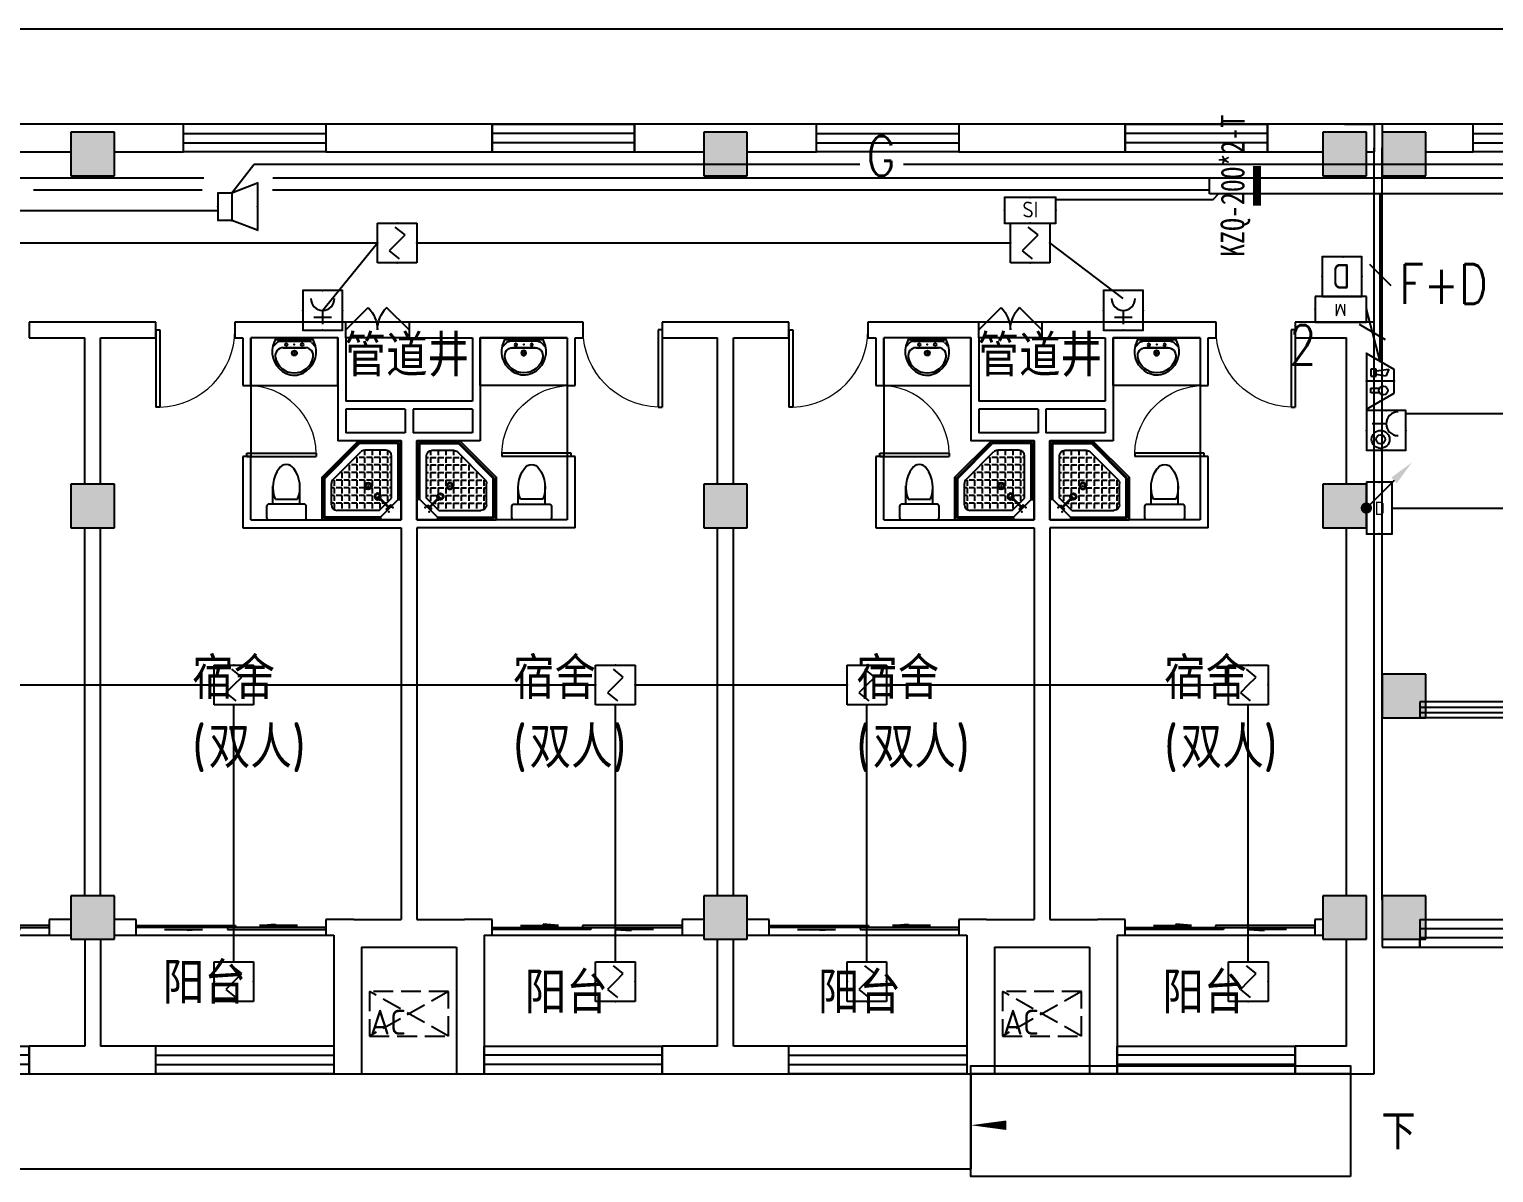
# Model space of a CAD drawing. Extents: x 1725663 to 4653551, y -550461 to 248782.
# Drawn here: x 2317643 to 2336153, y -109038 to -94588 of the extents above; entities that cross this region are included whole.
import ezdxf
from ezdxf.enums import TextEntityAlignment as Align

# ---------------------------------------------------------------- set-up
doc = ezdxf.new("R2010")
doc.units = 0
doc.header["$LTSCALE"] = 1000
doc.linetypes.add('DASH', pattern=[0.35, 0.25, -0.1])
for name, color, linetype in [('0-底图', 7, 'Continuous'), ('A-ANNO-IDEN', 3, 'Continuous'), ('A-ANNO-TXT', 7, 'Continuous'), ('CABLETRAY', 4, 'Continuous'), ('CLAYER', 7, 'Continuous'), ('COLUMN', 255, 'Continuous'), ('DIM-消防', 3, 'Continuous'), ('DOOR_FIRE', 4, 'Continuous'), ('E2-楼梯、坡道', 52, 'Continuous'), ('EQUIP-广播', 3, 'Continuous'), ('EQUIP-消防', 3, 'Continuous'), ('fur', 253, 'Continuous'), ('GROUND', 2, 'Continuous'), ('LWIRE', 4, 'Continuous'), ('PUB_HATCH', 8, 'Continuous'), ('PUB_TEXT', 7, 'Continuous'), ('WALL', 2, 'Continuous'), ('WINDOW', 4, 'Continuous'), ('WIRE-消防', 1, 'Continuous'), ('WP_F', 1, 'Continuous'), ('抗震支吊架', 2, 'Continuous'), ('洁具', 213, 'Continuous'), ('空调外机', 211, 'Continuous')]:
    doc.layers.add(name, color=color, linetype=linetype)
doc.styles.add('-黑体_T3', font='', dxfattribs={"width": 0.8})
doc.styles.add('_TEL_ATTDEF', font='gbenor', dxfattribs={"bigfont": 'gbcbig'})
doc.styles.add('_TEL_DIM', font='SIMPLEX', dxfattribs={"width": 0.8, "height": 3.5, "bigfont": 'HZTXT'})
doc.styles.add('HZ', font='rs.shx', dxfattribs={"width": 0.8, "bigfont": 'hztxt.shx'})
doc.styles.add('kzcad', font='', dxfattribs={"width": 0.8})
doc.styles.get("Standard").update_dxf_attribs({"font": 'geniso.shx', "bigfont": 'hztxt.shx'})
doc.styles.get('-黑体_T3').set_extended_font_data('SimHei')
doc.styles.get('kzcad').set_extended_font_data('SimSun')

# ---------------------------------------------------------------- blocks, each defined once
blk = doc.blocks.new('$equip$00002656')
for p, q in [((-0.5, 1), (-0.5, 0)), ((0.5, 1), (-0.5, 1)), ((0.5, 0), (0.5, 1)), ((0, 0.5), (0, 0.15)), ((-0.5, 0), (0.5, 0)), ((-0.219, 0.331), (0.222, 0.331))]:
    blk.add_line(p, q)
at = {"const_width": 0.04}
blk.add_lwpolyline([(-0.5, 1), (0.5, 1), (0.5, 0), (-0.5, 0), (-0.5, 1), (0.5, 1)], dxfattribs=at)
blk.add_arc((0, 0.8), 0.3, 180, 0)
for p in [(0, 1), (-0.5, 0.5), (0.5, 0.5), (0, 0)]:
    blk.add_point(p)
at = {"color": 7, "flags": 1}
for tag, height, p in [('B', 0.4, (0.762, 0.292)), ('A', 0.00002, (0, 0))]:
    blk.add_attdef(tag, text='', height=height, dxfattribs=at).set_placement(p, align=Align.MIDDLE_CENTER)
blk = doc.blocks.new('A$C29581A72')
at = {"layer": 'EQUIP-消防', "xscale": 500, "yscale": 500, "zscale": 500}
blk.add_blockref('$equip$00002656', (358, 98), dxfattribs=at)
at = {"style": 'HZ', "flags": 1}
for tag in ['WHAT', 'SPEC', 'UNIT']:
    blk.add_attdef(tag, (375, 0), '', height=0.001, dxfattribs=at)
blk = doc.blocks.new('$Equip$00002649')
for p, q in [((-0.5, 0.5), (-0.5, -0.5)), ((0.5, 0.5), (-0.5, 0.5)), ((-0.2, 0.2), (0.05, 0.4)), ((0.5, -0.5), (0.5, 0.5)), ((0, 0), (-0.2, 0.2)), ((0, 0), (0.2, -0.2)), ((0.2, -0.2), (-0.05, -0.4)), ((-0.5, -0.5), (0.5, -0.5))]:
    blk.add_line(p, q)
at = {"const_width": 0.02}
blk.add_lwpolyline([(-0.5, 0.5), (0.5, 0.5), (0.5, -0.5), (-0.5, -0.5), (-0.5, 0.5), (0.5, 0.5)], dxfattribs=at)
for p in [(0, 0.5), (-0.5, 0), (0.5, 0), (0, -0.5)]:
    blk.add_point(p)
at = {"color": 7, "flags": 1}
for tag, height, p in [('A', 0.00002, (0, 0)), ('B', 0.4, (0.762, -0.208))]:
    blk.add_attdef(tag, text='', height=height, dxfattribs=at).set_placement(p, align=Align.MIDDLE_CENTER)
blk = doc.blocks.new('$equip_U$00000157(WIN7-PC-dian)')
for p, q in [((-0.65, 0.65), (-0.65, 0)), ((0.65, 0.65), (-0.65, 0.65)), ((0.65, 0), (0.65, 0.65)), ((-0.65, 0), (0.65, 0))]:
    blk.add_line(p, q)
for p in [(0.041, 0.65), (-0.65, 0.325), (0.041, 0), (0.65, 0.325)]:
    blk.add_point(p)
at = {"color": 7, "style": '_TEL_DIM'}
blk.add_attdef('$TEXT$', text='', height=0.3, dxfattribs=at).set_placement((0.006, 0.343), align=Align.MIDDLE_CENTER)
at = {"color": 7, "style": '_TEL_DIM', "flags": 1}
for tag in ['A', 'REMARK']:
    blk.add_attdef(tag, text='', height=0.00002, dxfattribs=at).set_placement((0, 0), align=Align.MIDDLE_CENTER)
at = {"layer": 'EQUIP-消防', "color": 7, "style": '_TEL_DIM', "flags": 1}
blk.add_attdef('REMARK', text='', height=0.00002, dxfattribs=at).set_placement((0, 0), align=Align.MIDDLE_CENTER)
blk.add_attdef('REMARK', text='', height=0.00002, dxfattribs=at).set_placement((0, 0), align=Align.MIDDLE_CENTER)
blk = doc.blocks.new('$equip$00002755')
for p, q in [((0.5, 0.5), (-0.5, 0.5)), ((-0.5, 0.5), (-0.5, -0.5)), ((0.5, -0.5), (0.5, 0.5)), ((-0.5, -0.5), (0.5, -0.5))]:
    blk.add_line(p, q)
at = {"const_width": 0.04}
blk.add_lwpolyline([(-0.5, 0.5), (0.5, 0.5), (0.5, -0.5), (-0.5, -0.5), (-0.5, 0.5), (0.5, 0.5)], dxfattribs=at)
for p in [(0, 0.5), (-0.5, 0), (0.5, 0), (-0.027, -0.5)]:
    blk.add_point(p)
at = {"color": 7}
blk.add_attdef('$TEXT$', text='', height=0.4, dxfattribs=at).set_placement((0.026, -0.008), align=Align.MIDDLE_CENTER)
at = {"color": 7, "flags": 1}
for tag, height, p in [('A', 0.00002, (0, 0)), ('B', 0.4, (0.755, -0.254))]:
    blk.add_attdef(tag, text='', height=height, dxfattribs=at).set_placement(p, align=Align.MIDDLE_CENTER)
blk = doc.blocks.new('$equip$00002655')
for p, q in [((-0.5, 1), (-0.5, 0)), ((0.5, 1), (-0.5, 1)), ((0.5, 0), (0.5, 1)), ((-0.169, 0.5), (-0.169, 0.15)), ((-0.5, 0), (0.5, 0))]:
    blk.add_line(p, q)
at = {"const_width": 0.04}
blk.add_lwpolyline([(-0.5, 1), (0.5, 1), (0.5, 0), (-0.5, 0), (-0.5, 1), (0.5, 1)], dxfattribs=at)
for radius in [0.226, 0.113]:
    blk.add_circle((0.227, 0.36), radius)
blk.add_arc((-0.169, 0.8), 0.3, 180, 0)
for p in [(0, 1), (-0.5, 0.5), (0.5, 0.5), (0, 0)]:
    blk.add_point(p)
at = {"color": 7, "flags": 1}
for tag, height, p in [('B', 0.4, (0.762, 0.292)), ('A', 0.00002, (0, 0))]:
    blk.add_attdef(tag, text='', height=height, dxfattribs=at).set_placement(p, align=Align.MIDDLE_CENTER)
blk = doc.blocks.new('$equip$00002679')
for p, q in [((-0.3, 0.699), (-0.703, 0)), ((-0.264, 0.249), (-0.304, 0.569)), ((-0.304, 0.569), (-0.128, 0.489)), ((0.3, 0.699), (-0.3, 0.699)), ((0.3, 0.699), (-0.3, 0.699)), ((-0.128, 0.489), (-0.168, 0.249)), ((0, 0.699), (0, 0)), ((0.703, 0), (0.3, 0.699)), ((-0.703, 0), (0.703, 0)), ((-0.304, 0.249), (-0.304, 0.113)), ((-0.128, 0.249), (-0.304, 0.249)), ((-0.304, 0.113), (-0.128, 0.113)), ((-0.128, 0.113), (-0.128, 0.249)), ((0.174, 0.11), (0.174, 0.338)), ((0.294, 0.11), (0.174, 0.11)), ((0.294, 0.338), (0.294, 0.11))]:
    blk.add_line(p, q)
at = {"const_width": 0.04}
for points in [[(-0.299, 0.699), (0.301, 0.699), (0.703, 0), (-0.702, 0), (-0.299, 0.699), (0.301, 0.699)], [(-0.3, 0.699), (0.3, 0.699), (0.703, 0), (-0.703, 0), (-0.3, 0.699), (0.3, 0.699)]]:
    blk.add_lwpolyline(points, dxfattribs=at)
blk.add_circle((0.234, 0.43), 0.111)
for p in [(0, 0.699), (-0.501, 0.349), (0, 0), (0.502, 0.349)]:
    blk.add_point(p)
at = {"color": 7, "flags": 1}
for tag, height, p in [('B', 0.4, (0.961, 0.299)), ('A', 0.00002, (0, 0))]:
    blk.add_attdef(tag, text='', height=height, dxfattribs=at).set_placement(p, align=Align.MIDDLE_CENTER)
blk = doc.blocks.new('$equip$00002776')
for p, q in [((0.65, 0.65), (-0.65, 0.65)), ((-0.65, 0.65), (-0.65, 0)), ((0.65, 0), (0.65, 0.65)), ((-0.65, 0), (0.65, 0))]:
    blk.add_line(p, q)
at = {"const_width": 0.04}
blk.add_lwpolyline([(-0.65, 0.65), (-0.65, 0), (0.65, 0), (0.65, 0.65), (-0.65, 0.65), (-0.65, 0)], dxfattribs=at)
for p in [(0, 0.65), (-0.65, 0.325), (0, 0), (0.65, 0.325)]:
    blk.add_point(p)
at = {"color": 7}
blk.add_attdef('$TEXT$', text='', height=0.4, dxfattribs=at).set_placement((0.006, 0.343), align=Align.MIDDLE_CENTER)
at = {"color": 7, "flags": 1}
for tag, p in [('B', (0.905, 0.246)), ('A', (0, 0))]:
    blk.add_attdef(tag, text='', height=0.4, dxfattribs=at).set_placement(p, align=Align.MIDDLE_CENTER)
blk = doc.blocks.new('$equip$00002778')
for p, q in [((0.65, 0.65), (-0.65, 0.65)), ((-0.65, 0.65), (-0.65, 0)), ((0.65, 0), (0.65, 0.65)), ((-0.65, 0), (0.65, 0))]:
    blk.add_line(p, q)
at = {"const_width": 0.04}
blk.add_lwpolyline([(-0.65, 0.65), (-0.65, 0), (0.65, 0), (0.65, 0.65), (-0.65, 0.65), (-0.65, 0)], dxfattribs=at)
for p in [(0, 0.65), (-0.65, 0.325), (0, 0), (0.65, 0.325)]:
    blk.add_point(p)
at = {"color": 7}
blk.add_attdef('$TEXT$', text='', height=0.34, dxfattribs=at).set_placement((0.006, 0.343), align=Align.MIDDLE_CENTER)
at = {"color": 7, "flags": 1}
for tag, height, p in [('B', 0.4, (0.905, 0.246)), ('A', 0.00002, (0, 0))]:
    blk.add_attdef(tag, text='', height=height, dxfattribs=at).set_placement(p, align=Align.MIDDLE_CENTER)
blk = doc.blocks.new('$TelecSys$00000111')
blk.add_line((0.268, 0.268), (-0.268, -0.268))
at = {"color": 7, "style": '_TEL_DIM', "width": 0.8}
blk.add_attdef('N', text='', height=1, dxfattribs=at).set_placement((-0.212, 0.579), align=Align.MIDDLE)
blk = doc.blocks.new('$equip$00002982')
for p, q in [((0.35, 0.35), (1, 0.6)), ((1, 0.6), (1, -0.6)), ((0, 0.35), (0.35, 0.35)), ((0, 0.35), (0, -0.35)), ((0.35, 0.35), (0.35, -0.35)), ((0.35, -0.35), (0, -0.35)), ((1, -0.6), (0.35, -0.35))]:
    blk.add_line(p, q)
at = {"const_width": 0.04}
blk.add_lwpolyline([(0.35, 0.35), (0, 0.35), (0, -0.35), (0.35, -0.35), (1, -0.6), (1, 0.6), (0.35, 0.35), (0, 0.35)], dxfattribs=at)
for p in [(0, 0), (0.35, 0.35), (1, 0), (0.35, -0.35)]:
    blk.add_point(p)
at = {"color": 7, "style": '_TEL_DIM', "flags": 1}
for tag in ['A', 'REMARK']:
    blk.add_attdef(tag, text='', height=0.00002, dxfattribs=at).set_placement((0, 0), align=Align.MIDDLE_CENTER)
blk = doc.blocks.new('$TelecSys$00000079')
for p, q in [((0.7, 0.7), (0, 0)), ((0.104, 0.104), (0.104, 0.104)), ((-0.104, -0.104), (-0.104, -0.104))]:
    blk.add_line(p, q)
at = {"const_width": 0.142}
blk.add_lwpolyline([(-0.071, 0, 1), (0.071, 0, 1)], format="xyb", close=True, dxfattribs=at)
blk.add_solid([(0.63, 0.77), (0.77, 0.63), (1.15, 1.15)])
at = {"width": 0.8, "flags": 9}
blk.add_attdef('A', (0, 0), '', height=0.00002, dxfattribs=at)
blk = doc.blocks.new('1F平面-CAD导入_dwg_Drawing4_t3_dwg_$plan$00001613-474159-1F-927810-1F')
at = {"layer": '洁具'}
for p, q in [((-30, 250), (-170, 250)), ((-200, 170), (-430, 170)), ((-260, -140), (-260, 140)), ((-200, -170), (-200, -220)), ((-170, -250), (-30, -250))]:
    blk.add_line(p, q, dxfattribs=at)
for points in [[(-200, 220), (-200, 170), (-200, -170), (-430, -170)], [(0, -220), (0, 220)]]:
    blk.add_lwpolyline(points, dxfattribs=at)
for centre, radius, start, end in [((-170, 220), 30, 90, 180), ((-30, 220), 30, 0, 90), ((-590, 0), 110, 123.4509, 236.5491), ((-413, -227), 398, 67.4505, 126.6381), ((-413, 227), 398, 233.3619, 292.5495), ((-170, -220), 30, 180, 270), ((-30, -220), 30, 270, 0)]:
    blk.add_arc(centre, radius, start, end, dxfattribs=at)
blk = doc.blocks.new('$lvtry$00000169')
at = {"color": 0}
for p, q in [((259, -36), (259, 0)), ((259, -36), (36, -259)), ((276, -120), (120, -276)), ((144, -151), (291, -298)), ((151, -144), (298, -291)), ((259, -24), (976, -24)), ((259, -36), (964, -36)), ((270, -213), (270, -143)), ((276, -120), (808, -120)), ((366, -213), (366, -143)), ((462, -213), (462, -143)), ((558, -213), (558, -143)), ((655, -213), (655, -143)), ((751, -213), (751, -143)), ((847, -213), (847, -143)), ((964, -36), (976, -24)), ((964, -36), (964, -525)), ((976, -24), (976, -530)), ((36, -259), (0, -259)), ((24, -259), (24, -976)), ((36, -259), (36, -964)), ((120, -276), (120, -808)), ((120, -309), (147, -309)), ((173, -309), (173, -239)), ((173, -309), (243, -309)), ((173, -405), (173, -335)), ((183, -213), (205, -213)), ((220, -213), (243, -213)), ((270, -213), (340, -213)), ((270, -263), (270, -239)), ((270, -405), (270, -335)), ((334, -309), (340, -309)), ((366, -213), (436, -213)), ((366, -309), (366, -239)), ((366, -309), (436, -309)), ((366, -405), (366, -335)), ((462, -213), (532, -213)), ((462, -309), (462, -239)), ((462, -309), (532, -309)), ((462, -405), (462, -335)), ((558, -213), (628, -213)), ((558, -309), (558, -239)), ((558, -309), (628, -309)), ((558, -405), (558, -335)), ((655, -213), (725, -213)), ((655, -309), (655, -239)), ((655, -309), (725, -309)), ((655, -405), (655, -335)), ((751, -213), (821, -213)), ((751, -309), (751, -239)), ((751, -309), (821, -309)), ((751, -405), (751, -335)), ((847, -213), (880, -213)), ((847, -309), (847, -239)), ((847, -309), (880, -309)), ((847, -405), (847, -335)), ((880, -192), (880, -460)), ((120, -405), (147, -405)), ((120, -501), (147, -501)), ((173, -405), (243, -405)), ((173, -501), (173, -431)), ((173, -501), (243, -501)), ((173, -598), (173, -528)), ((270, -405), (340, -405)), ((270, -501), (270, -431)), ((270, -501), (340, -501)), ((270, -598), (270, -528)), ((366, -405), (379, -405)), ((366, -501), (366, -431)), ((366, -501), (436, -501)), ((366, -598), (366, -528)), ((462, -405), (532, -405)), ((462, -501), (462, -431)), ((462, -501), (532, -501)), ((462, -598), (462, -528)), ((859, -511), (511, -859)), ((964, -525), (525, -964)), ((976, -530), (530, -976)), ((558, -405), (628, -405)), ((558, -501), (558, -431)), ((558, -501), (628, -501)), ((558, -598), (558, -528)), ((655, -405), (725, -405)), ((655, -501), (655, -431)), ((655, -501), (725, -501)), ((655, -598), (655, -528)), ((751, -405), (821, -405)), ((751, -501), (751, -431)), ((751, -501), (821, -501)), ((751, -598), (751, -528)), ((847, -405), (880, -405)), ((847, -501), (847, -431)), ((847, -501), (867, -501)), ((964, -525), (976, -530)), ((120, -598), (147, -598)), ((120, -694), (147, -694)), ((173, -598), (243, -598)), ((173, -694), (173, -624)), ((173, -694), (243, -694)), ((173, -790), (173, -720)), ((270, -598), (340, -598)), ((270, -694), (270, -624)), ((270, -694), (340, -694)), ((270, -790), (270, -720)), ((366, -598), (436, -598)), ((366, -694), (366, -624)), ((366, -694), (436, -694)), ((366, -790), (366, -720)), ((462, -598), (532, -598)), ((462, -694), (462, -624)), ((462, -694), (532, -694)), ((462, -790), (462, -720)), ((558, -598), (628, -598)), ((558, -694), (558, -624)), ((558, -694), (628, -694)), ((558, -790), (558, -720)), ((655, -598), (725, -598)), ((655, -694), (655, -624)), ((655, -694), (676, -694)), ((751, -598), (773, -598)), ((120, -790), (147, -790)), ((173, -790), (243, -790)), ((173, -878), (173, -816)), ((192, -880), (460, -880)), ((270, -790), (340, -790)), ((270, -880), (270, -816)), ((366, -790), (436, -790)), ((366, -880), (366, -816)), ((462, -790), (532, -790)), ((462, -880), (462, -816)), ((558, -790), (580, -790)), ((36, -964), (24, -976)), ((24, -976), (530, -976)), ((36, -964), (525, -964)), ((525, -964), (530, -976))]:
    blk.add_line(p, q, dxfattribs=at)
blk.add_lwpolyline([(0, 0), (0, -1000), (540, -1000), (1000, -540), (1000, 0)], close=True)
for points in [[(0, 0), (0, -1000)], [(0, 0), (1000, 0)], [(1000, 0), (1000, -540)], [(136, -190), (148, -178), (132, -162), (121, -174)], [(190, -136), (178, -148), (162, -132), (174, -121)], [(1000, -540), (540, -1000)], [(0, -1000), (540, -1000)]]:
    blk.add_lwpolyline(points, close=True, dxfattribs=at)
for radius in [43.8, 31.1]:
    blk.add_circle((416, -428), radius, dxfattribs=at)
for centre, radius, start, end in [((808, -192), 72, 0, 90), ((296, -296), 40.6, 142.583, 128.4197), ((296, -296), 28.6, 145.828, 125.6599), ((808, -460), 72, 315, 0), ((192, -808), 72, 180, 270), ((460, -808), 72, 270, 315)]:
    blk.add_arc(centre, radius, start, end, dxfattribs=at)
for p in [(103, -156, 0), (156, -102, 0), (416, -428, 0)]:
    blk.add_point(p, dxfattribs=at)
blk = doc.blocks.new('$lvtry$00000178')
at = {"color": 0}
for p, q in [((-238, 0), (238, 0)), ((-214, -36), (-272, -91)), ((-180, -23), (180, -23)), ((-142, -105), (140, -105)), ((140, -105), (-142, -105)), ((216, -37), (268, -91))]:
    blk.add_line(p, q, dxfattribs=at)
blk.add_lwpolyline([(-104, -430, 0.224698), (110, -425, 0.348046), (269, -79), (239, 0), (-241, 0), (-271, -79, 0.356844)], format="xyb", close=True, dxfattribs=at)
for centre, radius in [((-100, -65), 16.3), ((1, -172), 31.6), ((100, -65), 16.3)]:
    blk.add_circle(centre, radius, dxfattribs=at)
at = {"color": 0, "lineweight": 13}
blk.add_circle((1, -172), 23, dxfattribs=at)
at = {"color": 0}
for centre, radius, start, end in [((-142, -205), 100, 90, 190.5602), ((-180, -73), 50, 90, 133.181), ((140, -205), 100, 349.4398, 90), ((180, -73), 50, 44.5607, 90), ((-1, -179), 243, 190.5602, 349.4398)]:
    blk.add_arc(centre, radius, start, end, dxfattribs=at)
for p in [(0, -65), (1, -172)]:
    blk.add_point(p, dxfattribs=at)
blk = doc.blocks.new('A$C70365C93')
at = {"layer": '洁具'}
blk.add_lwpolyline([(-1900, 2300), (-1900, 1700), (-800, 1700), (-800, 2300)], close=True, dxfattribs=at)
blk.add_blockref('$lvtry$00000178', (-1350, 2280), dxfattribs=at)
at = {"layer": '洁具', "rotation": 180}
blk.add_blockref('$lvtry$00000169', (0, 0), dxfattribs=at)
at = {"layer": '洁具', "extrusion": (0, 0, -1), "xscale": -1, "zscale": -1, "rotation": 90}
blk.add_blockref('1F平面-CAD导入_dwg_Drawing4_t3_dwg_$plan$00001613-474159-1F-927810-1F', (1450, 0), dxfattribs=at)
blk = doc.blocks.new('A$Cf5a72a1b')
at = {"layer": '空调外机', "linetype": 'DASH'}
for p, q in [((1000, 563), (0, 0)), ((1000, 0), (0, 563))]:
    blk.add_line(p, q, dxfattribs=at)
blk.add_lwpolyline([(1000, 563), (0, 563), (0, 0), (1000, 0)], close=True, dxfattribs=at)
at = {"layer": 'PUB_TEXT'}
blk.add_text('AC', height=315, dxfattribs=at).set_placement((5, 18))
blk = doc.blocks.new('$WINLIB2D$00000001')
at = {"color": 0}
for points in [[(-0.5, 0.5), (-0.5, -0.5)], [(-0.5, 0.5), (0.5, 0.5)], [(0.5, -0.5), (0.5, 0.5)], [(0.5, 0.1667), (-0.5, 0.1667)], [(0.5, -0.1667), (-0.5, -0.1667)], [(-0.5, -0.5), (0.5, -0.5)]]:
    blk.add_lwpolyline(points, dxfattribs=at)
blk = doc.blocks.new('$DorLib2D$00000116')
at = {"color": 0}
for p, q in [((-0.5, 0), (-0.146, 0.354)), ((0.5, 0), (0.146, 0.354))]:
    blk.add_line(p, q, dxfattribs=at)
for centre, start, end in [((-0.5, 0), 0, 45), ((0.5, 0), 135, 180)]:
    blk.add_arc(centre, 0.5, start, end, dxfattribs=at)
blk = doc.blocks.new('$DorLib2D$00000001')
for p, q in [((0.45, 0.975), (0.5, 0.975)), ((0.45, 0), (0.45, 0.975)), ((0.5, 0), (0.5, 0.975)), ((0.5, 0), (0.45, 0))]:
    blk.add_line(p, q)
at = {"lineweight": 13}
blk.add_arc((0.475, 0), 0.975, 91.4693, 180, dxfattribs=at)
blk = doc.blocks.new('$DorLib2D$00000131')
at = {"color": 0, "linetype": 'Continuous'}
for p, q in [((0.15, 0.125), (0.2319, 0.1973)), ((0.2319, 0.1973), (0.2319, 0.125)), ((-0.5, 0.125), (-0.5, 0)), ((0.0192, 0.125), (-0.5, 0.125)), ((0.0192, 0), (0.0192, 0.125)), ((0.35, 0.125), (0.15, 0.125)), ((-0.5, 0), (0.0192, 0)), ((-0.024, 0), (0.5, 0)), ((-0.024, -0.125), (-0.024, 0)), ((0.5, 0), (0.5, -0.125)), ((-0.35, -0.125), (-0.15, -0.125)), ((-0.2319, -0.1973), (-0.2319, -0.125)), ((-0.15, -0.125), (-0.2319, -0.1973)), ((0.5, -0.125), (-0.024, -0.125))]:
    blk.add_line(p, q, dxfattribs=at)
blk = doc.blocks.new('ghj')
at = {"layer": 'PUB_HATCH'}
for points in [[(1529582, -14754.7), (1529032, -14754.7), (1529032, -15304.7), (1529582, -15304.7)], [(1537582, -14754.7), (1537032, -14754.7), (1537032, -15304.7), (1537582, -15304.7)], [(1545407, -14754.7), (1544857, -14754.7), (1544857, -15304.7), (1545407, -15304.7)], [(1546157, -14754.7), (1545607, -14754.7), (1545607, -15304.7), (1546157, -15304.7)], [(1529582, -19204.7), (1529032, -19204.7), (1529032, -19754.7), (1529582, -19754.7)], [(1537582, -19204.7), (1537032, -19204.7), (1537032, -19754.7), (1537582, -19754.7)], [(1545407, -19204.7), (1544857, -19204.7), (1544857, -19754.7), (1545407, -19754.7)], [(1546157, -21604.7), (1545607, -21604.7), (1545607, -22154.7), (1546157, -22154.7)], [(1529582, -24404.7), (1529032, -24404.7), (1529032, -24954.7), (1529582, -24954.7)], [(1537582, -24404.7), (1537032, -24404.7), (1537032, -24954.7), (1537582, -24954.7)], [(1545407, -24404.7), (1544857, -24404.7), (1544857, -24954.7), (1545407, -24954.7)], [(1546157, -24404.7), (1545607, -24404.7), (1545607, -24954.7), (1546157, -24954.7)]]:
    blk.add_hatch(color=256, dxfattribs=at).paths.add_polyline_path(points)
at = {"layer": 'A-ANNO-IDEN'}
blk.add_lwpolyline([(1545440.5, -27304.7, 0, 0, 0), (1540407, -27304.7, 0, 120, 0), (1540857, -27304.7, 0, 0, 0)], format="xyseb", dxfattribs=at)
at = {"layer": 'COLUMN'}
for p, q in [((1529582, -14754.7), (1529032, -14754.7)), ((1529032, -14754.7), (1529032, -15304.7)), ((1529582, -15304.7), (1529582, -14754.7)), ((1537582, -14754.7), (1537032, -14754.7)), ((1537032, -14754.7), (1537032, -15304.7)), ((1537582, -15304.7), (1537582, -14754.7)), ((1545407, -14754.7), (1544857, -14754.7)), ((1544857, -14754.7), (1544857, -15304.7)), ((1545407, -15304.7), (1545407, -14754.7)), ((1546157, -14754.7), (1545607, -14754.7)), ((1545607, -14754.7), (1545607, -15304.7)), ((1546157, -15304.7), (1546157, -14754.7)), ((1529032, -15304.7), (1529582, -15304.7)), ((1537032, -15304.7), (1537582, -15304.7)), ((1544857, -15304.7), (1545407, -15304.7)), ((1545607, -15304.7), (1546157, -15304.7)), ((1529582, -19204.7), (1529032, -19204.7)), ((1529032, -19204.7), (1529032, -19754.7)), ((1529582, -19754.7), (1529582, -19204.7)), ((1537582, -19204.7), (1537032, -19204.7)), ((1537032, -19204.7), (1537032, -19754.7)), ((1537582, -19754.7), (1537582, -19204.7)), ((1545407, -19204.7), (1544857, -19204.7)), ((1544857, -19204.7), (1544857, -19754.7)), ((1545407, -19754.7), (1545407, -19204.7)), ((1529032, -19754.7), (1529582, -19754.7)), ((1537032, -19754.7), (1537582, -19754.7)), ((1544857, -19754.7), (1545407, -19754.7)), ((1546157, -21604.7), (1545607, -21604.7)), ((1545607, -21604.7), (1545607, -22154.7)), ((1546157, -22154.7), (1546157, -21604.7)), ((1545607, -22154.7), (1546157, -22154.7)), ((1529582, -24404.7), (1529032, -24404.7)), ((1529032, -24404.7), (1529032, -24954.7)), ((1529582, -24954.7), (1529582, -24404.7)), ((1537582, -24404.7), (1537032, -24404.7)), ((1537032, -24404.7), (1537032, -24954.7)), ((1537582, -24954.7), (1537582, -24404.7)), ((1545407, -24404.7), (1544857, -24404.7)), ((1544857, -24404.7), (1544857, -24954.7)), ((1545407, -24954.7), (1545407, -24404.7)), ((1546157, -24404.7), (1545607, -24404.7)), ((1545607, -24404.7), (1545607, -24954.7)), ((1546157, -24954.7), (1546157, -24404.7)), ((1529032, -24954.7), (1529582, -24954.7)), ((1537032, -24954.7), (1537582, -24954.7)), ((1544857, -24954.7), (1545407, -24954.7)), ((1545607, -24954.7), (1546157, -24954.7))]:
    blk.add_line(p, q, dxfattribs=at)
at = {"layer": 'DOOR_FIRE'}
for p, q in [((1533307, -17154.7), (1532507, -17154.7)), ((1541307, -17154.7), (1540507, -17154.7)), ((1533307, -17354.7), (1532507, -17354.7)), ((1541307, -17354.7), (1540507, -17354.7))]:
    blk.add_line(p, q, dxfattribs=at)
at = {"layer": 'E2-楼梯、坡道'}
for points in [[(1540407, -26654.7), (1540407, -26554.7), (1545207, -26554.7), (1545207, -26654.7)], [(1545207, -27954.7), (1540407, -27954.7), (1540407, -26654.7), (1545207, -26654.7)]]:
    blk.add_lwpolyline(points, close=True, dxfattribs=at)
at = {"layer": 'fur'}
for p, q in [((1545507, -17154.7), (1545507, -14954.7)), ((1545607, -24454.7), (1545607, -14954.7))]:
    blk.add_line(p, q, dxfattribs=at)
at = {"layer": 'GROUND'}
for p, q in [((1589057, -13454.7), (1515507, -13454.7)), ((1497007, -26654.7), (1540407, -26654.7)), ((1540407, -26654.7), (1540407, -27854.7)), ((1495807, -27854.7), (1540407, -27854.7))]:
    blk.add_line(p, q, dxfattribs=at)
blk.add_lwpolyline([(1589057, -14654.7), (1515507, -14654.7)], dxfattribs=at)
at = {"layer": 'WALL'}
for p, q in [((1529307, -14654.7), (1528157, -14654.7)), ((1530457, -14654.7), (1529307, -14654.7)), ((1530457, -15004.7), (1530457, -14654.7)), ((1534357, -14654.7), (1532257, -14654.7)), ((1532257, -14654.7), (1532257, -15004.7)), ((1534357, -15004.7), (1534357, -14654.7)), ((1537307, -14654.7), (1536157, -14654.7)), ((1536157, -14654.7), (1536157, -15004.7)), ((1538457, -14654.7), (1537307, -14654.7)), ((1538457, -15004.7), (1538457, -14654.7)), ((1542357, -14654.7), (1540257, -14654.7)), ((1540257, -14654.7), (1540257, -15004.7)), ((1542357, -15004.7), (1542357, -14654.7)), ((1545132, -14654.7), (1544157, -14654.7)), ((1544157, -14654.7), (1544157, -15004.7)), ((1545132, -14654.7), (1545507, -14654.7)), ((1545507, -14654.7), (1545507, -15004.7)), ((1546757, -14654.7), (1545607, -14654.7)), ((1545607, -14654.7), (1545607, -14754.7)), ((1546757, -15004.7), (1546757, -14654.7)), ((1528157, -15004.7), (1529032, -15004.7)), ((1529582, -15004.7), (1530457, -15004.7)), ((1532257, -15004.7), (1534357, -15004.7)), ((1536157, -15004.7), (1537032, -15004.7)), ((1537582, -15004.7), (1538457, -15004.7)), ((1540257, -15004.7), (1542357, -15004.7)), ((1544157, -15004.7), (1544857, -15004.7)), ((1545407, -15004.7), (1545507, -15004.7)), ((1546157, -15004.7), (1546757, -15004.7)), ((1529307, -17154.7), (1528507, -17154.7)), ((1528507, -17154.7), (1528507, -17354.7)), ((1530107, -17154.7), (1529307, -17154.7)), ((1530107, -17354.7), (1530107, -17154.7)), ((1531207, -17154.7), (1531107, -17154.7)), ((1531107, -17154.7), (1531107, -17354.7)), ((1532407, -17154.7), (1531207, -17154.7)), ((1532507, -17154.7), (1532407, -17154.7)), ((1532507, -17354.7), (1532507, -17154.7)), ((1534207, -17154.7), (1533307, -17154.7)), ((1533307, -17154.7), (1533307, -17354.7)), ((1535407, -17154.7), (1534207, -17154.7)), ((1535507, -17154.7), (1535407, -17154.7)), ((1535507, -17354.7), (1535507, -17154.7)), ((1537307, -17154.7), (1536507, -17154.7)), ((1536507, -17154.7), (1536507, -17354.7)), ((1538107, -17154.7), (1537307, -17154.7)), ((1538107, -17354.7), (1538107, -17154.7)), ((1539207, -17154.7), (1539107, -17154.7)), ((1539107, -17154.7), (1539107, -17354.7)), ((1540407, -17154.7), (1539207, -17154.7)), ((1540507, -17154.7), (1540407, -17154.7)), ((1540507, -17354.7), (1540507, -17154.7)), ((1542207, -17154.7), (1541307, -17154.7)), ((1541307, -17154.7), (1541307, -17354.7)), ((1543407, -17154.7), (1542207, -17154.7)), ((1543507, -17154.7), (1543407, -17154.7)), ((1543507, -17354.7), (1543507, -17154.7)), ((1545507, -17154.7), (1544507, -17154.7)), ((1544507, -17154.7), (1544507, -17354.7)), ((1545507, -19479.7), (1545507, -17154.7)), ((1528507, -17354.7), (1529207, -17354.7)), ((1529207, -19204.7), (1529207, -17354.7)), ((1529407, -19204.7), (1529407, -17354.7)), ((1529407, -17354.7), (1530107, -17354.7)), ((1531107, -17354.7), (1531207, -17354.7)), ((1531207, -17354.7), (1531207, -17954.7)), ((1532407, -17354.7), (1531307, -17354.7)), ((1531307, -17954.7), (1531307, -17354.7)), ((1532407, -17354.7), (1532407, -18154.7)), ((1532507, -17354.7), (1532507, -18154.7)), ((1533307, -17354.7), (1534107, -17354.7)), ((1534107, -17354.7), (1534107, -18154.7)), ((1535307, -17354.7), (1534207, -17354.7)), ((1534207, -17354.7), (1534207, -18154.7)), ((1535307, -17354.7), (1535307, -17954.7)), ((1535407, -17954.7), (1535407, -17354.7)), ((1535407, -17354.7), (1535507, -17354.7)), ((1536507, -17354.7), (1537207, -17354.7)), ((1537207, -19204.7), (1537207, -17354.7)), ((1537407, -19204.7), (1537407, -17354.7)), ((1537407, -17354.7), (1538107, -17354.7)), ((1539107, -17354.7), (1539207, -17354.7)), ((1539207, -17354.7), (1539207, -17954.7)), ((1540407, -17354.7), (1539307, -17354.7)), ((1539307, -17954.7), (1539307, -17354.7)), ((1540407, -17354.7), (1540407, -18154.7)), ((1540507, -17354.7), (1540507, -18154.7)), ((1541307, -17354.7), (1542107, -17354.7)), ((1542107, -17354.7), (1542107, -18154.7)), ((1543307, -17354.7), (1542207, -17354.7)), ((1542207, -17354.7), (1542207, -18154.7)), ((1543307, -17354.7), (1543307, -17954.7)), ((1543407, -17954.7), (1543407, -17354.7)), ((1543407, -17354.7), (1543507, -17354.7)), ((1544507, -17354.7), (1545157, -17354.7)), ((1545157, -19204.7), (1545157, -17354.7)), ((1531207, -17954.7), (1531307, -17954.7)), ((1535307, -17954.7), (1535407, -17954.7)), ((1539207, -17954.7), (1539307, -17954.7)), ((1543307, -17954.7), (1543407, -17954.7)), ((1532407, -18154.7), (1532407, -18654.7)), ((1533307, -18154.7), (1532507, -18154.7)), ((1533257, -18254.7), (1532507, -18254.7)), ((1532507, -18254.7), (1532507, -18554.7)), ((1533257, -18254.7), (1533257, -18554.7)), ((1534107, -18154.7), (1533307, -18154.7)), ((1534107, -18254.7), (1533357, -18254.7)), ((1533357, -18254.7), (1533357, -18554.7)), ((1534107, -18254.7), (1534107, -18554.7)), ((1534207, -18154.7), (1534207, -18654.7)), ((1540407, -18154.7), (1540407, -18654.7)), ((1541307, -18154.7), (1540507, -18154.7)), ((1541257, -18254.7), (1540507, -18254.7)), ((1540507, -18254.7), (1540507, -18554.7)), ((1541257, -18254.7), (1541257, -18554.7)), ((1542107, -18154.7), (1541307, -18154.7)), ((1542107, -18254.7), (1541357, -18254.7)), ((1541357, -18254.7), (1541357, -18554.7)), ((1542107, -18254.7), (1542107, -18554.7)), ((1542207, -18154.7), (1542207, -18654.7)), ((1533207, -18654.7), (1532407, -18654.7)), ((1533257, -18554.7), (1532507, -18554.7)), ((1533207, -18654.7), (1533207, -19654.7)), ((1534107, -18554.7), (1533357, -18554.7)), ((1533407, -18654.7), (1533407, -19654.7)), ((1534207, -18654.7), (1533407, -18654.7)), ((1541207, -18654.7), (1540407, -18654.7)), ((1541257, -18554.7), (1540507, -18554.7)), ((1541207, -18654.7), (1541207, -19654.7)), ((1542107, -18554.7), (1541357, -18554.7)), ((1541407, -18654.7), (1541407, -19654.7)), ((1542207, -18654.7), (1541407, -18654.7)), ((1531307, -18854.7), (1531207, -18854.7)), ((1531207, -18854.7), (1531207, -19754.7)), ((1531307, -19654.7), (1531307, -18854.7)), ((1535407, -18854.7), (1535307, -18854.7)), ((1535307, -18854.7), (1535307, -19654.7)), ((1535407, -19754.7), (1535407, -18854.7)), ((1539307, -18854.7), (1539207, -18854.7)), ((1539207, -18854.7), (1539207, -19754.7)), ((1539307, -19654.7), (1539307, -18854.7)), ((1543407, -18854.7), (1543307, -18854.7)), ((1543307, -18854.7), (1543307, -19654.7)), ((1543407, -19754.7), (1543407, -18854.7)), ((1545507, -24854.7), (1545507, -19479.7)), ((1529207, -24404.7), (1529207, -19754.7)), ((1529407, -24404.7), (1529407, -19754.7)), ((1531207, -19754.7), (1533207, -19754.7)), ((1531307, -19654.7), (1533207, -19654.7)), ((1533207, -19754.7), (1533207, -24704.7)), ((1535307, -19654.7), (1533407, -19654.7)), ((1535407, -19754.7), (1533407, -19754.7)), ((1533407, -19754.7), (1533407, -24704.7)), ((1537207, -24404.7), (1537207, -19754.7)), ((1537407, -24404.7), (1537407, -19754.7)), ((1539207, -19754.7), (1541207, -19754.7)), ((1539307, -19654.7), (1541207, -19654.7)), ((1541207, -19754.7), (1541207, -24704.7)), ((1543307, -19654.7), (1541407, -19654.7)), ((1543407, -19754.7), (1541407, -19754.7)), ((1541407, -19754.7), (1541407, -24704.7)), ((1545157, -24404.7), (1545157, -19754.7)), ((1529032, -24704.7), (1528757, -24704.7)), ((1528757, -24704.7), (1528757, -24904.7)), ((1529857, -24704.7), (1529582, -24704.7)), ((1529857, -24904.7), (1529857, -24704.7)), ((1532607, -24704.7), (1532257, -24704.7)), ((1532257, -24704.7), (1532257, -24904.7)), ((1532607, -24704.7), (1533207, -24704.7)), ((1533407, -24704.7), (1534007, -24704.7)), ((1534357, -24704.7), (1534007, -24704.7)), ((1534357, -24904.7), (1534357, -24704.7)), ((1537032, -24704.7), (1536757, -24704.7)), ((1536757, -24704.7), (1536757, -24904.7)), ((1537857, -24704.7), (1537582, -24704.7)), ((1537857, -24904.7), (1537857, -24704.7)), ((1540607, -24704.7), (1540257, -24704.7)), ((1540257, -24704.7), (1540257, -24904.7)), ((1540607, -24704.7), (1541207, -24704.7)), ((1541407, -24704.7), (1542007, -24704.7)), ((1542357, -24704.7), (1542007, -24704.7)), ((1542357, -24904.7), (1542357, -24704.7)), ((1544857, -24704.7), (1544757, -24704.7)), ((1544757, -24704.7), (1544757, -24904.7)), ((1528757, -24904.7), (1529032, -24904.7)), ((1529207, -24954.7), (1529207, -26304.7)), ((1529407, -24954.7), (1529407, -26304.7)), ((1529582, -24904.7), (1529857, -24904.7)), ((1532257, -24904.7), (1532357, -24904.7)), ((1532357, -24904.7), (1532357, -26304.7)), ((1534257, -24904.7), (1534357, -24904.7)), ((1534257, -24904.7), (1534257, -26304.7)), ((1536757, -24904.7), (1537032, -24904.7)), ((1537207, -26304.7), (1537207, -24954.7)), ((1537407, -26304.7), (1537407, -24954.7)), ((1537582, -24904.7), (1537857, -24904.7)), ((1540257, -24904.7), (1540357, -24904.7)), ((1540357, -24904.7), (1540357, -26304.7)), ((1542257, -24904.7), (1542357, -24904.7)), ((1542257, -24904.7), (1542257, -26304.7)), ((1544757, -24904.7), (1544857, -24904.7)), ((1545157, -26304.7), (1545157, -24954.7)), ((1545507, -26654.7), (1545507, -24854.7)), ((1545607, -24954.7), (1545607, -25054.7)), ((1546082, -25054.7), (1546082, -24954.7)), ((1532707, -25054.7), (1533307, -25054.7)), ((1532707, -25054.7), (1532707, -26654.7)), ((1533307, -25054.7), (1533907, -25054.7)), ((1533907, -25054.7), (1533907, -26654.7)), ((1540707, -25054.7), (1541307, -25054.7)), ((1540707, -25054.7), (1540707, -26654.7)), ((1541307, -25054.7), (1541907, -25054.7)), ((1541907, -25054.7), (1541907, -26654.7)), ((1545607, -25054.7), (1546082, -25054.7)), ((1529207, -26304.7), (1528507, -26304.7)), ((1528507, -26304.7), (1528507, -26654.7)), ((1530107, -26304.7), (1529407, -26304.7)), ((1530107, -26654.7), (1530107, -26304.7)), ((1532357, -26304.7), (1532357, -26654.7)), ((1534257, -26654.7), (1534257, -26304.7)), ((1537207, -26304.7), (1536507, -26304.7)), ((1536507, -26304.7), (1536507, -26654.7)), ((1538107, -26304.7), (1537407, -26304.7)), ((1538107, -26654.7), (1538107, -26304.7)), ((1540357, -26304.7), (1540357, -26654.7)), ((1542257, -26654.7), (1542257, -26304.7)), ((1545157, -26304.7), (1544507, -26304.7)), ((1544507, -26304.7), (1544507, -26654.7)), ((1528507, -26654.7), (1529307, -26654.7)), ((1529307, -26654.7), (1530107, -26654.7)), ((1532357, -26654.7), (1532707, -26654.7)), ((1533907, -26654.7), (1534257, -26654.7)), ((1536507, -26654.7), (1537307, -26654.7)), ((1537307, -26654.7), (1538107, -26654.7)), ((1540357, -26654.7), (1540707, -26654.7)), ((1541907, -26654.7), (1542257, -26654.7)), ((1544507, -26654.7), (1545507, -26654.7))]:
    blk.add_line(p, q, dxfattribs=at)
at = {"layer": 'WINDOW'}
for p, q in [((1531307, -17954.7), (1531307, -18854.7)), ((1535307, -17954.7), (1535307, -18854.7)), ((1539307, -17954.7), (1539307, -18854.7)), ((1543307, -17954.7), (1543307, -18854.7)), ((1526357, -24904.7), (1528757, -24904.7)), ((1529857, -24904.7), (1532257, -24904.7)), ((1534357, -24904.7), (1536757, -24904.7)), ((1537857, -24904.7), (1540257, -24904.7)), ((1542357, -24904.7), (1544757, -24904.7))]:
    blk.add_line(p, q, dxfattribs=at)
for name, p in [('A$C70365C93', (1533207, -19654.7)), ('A$C70365C93', (1541207, -19654.7)), ('A$Cf5a72a1b', (1532807.5, -26178.2)), ('A$Cf5a72a1b', (1540807.5, -26178.2))]:
    blk.add_blockref(name, p)
at = {"xscale": -1}
for p in [(1533407, -19654.7), (1541407, -19654.7)]:
    blk.add_blockref('A$C70365C93', p, dxfattribs=at)
at = {"layer": 'DOOR_FIRE', "xscale": 800, "yscale": -800, "zscale": 200, "rotation": 179.9999999994664}
for p in [(1532907, -17254.7), (1540907, -17254.7)]:
    blk.add_blockref('$DorLib2D$00000116', p, dxfattribs=at)
at = {"layer": 'WINDOW'}
for name, p, xscale, yscale, zscale in [('$WINLIB2D$00000001', (1531357, -14829.7), -1800, 350, -1800), ('$WINLIB2D$00000001', (1535257, -14829.7), 1800, 350, 1800), ('$WINLIB2D$00000001', (1539357, -14829.7), -1800, 350, -1800), ('$WINLIB2D$00000001', (1543257, -14829.7), 1800, 350, 1800), ('$WINLIB2D$00000001', (1547657, -14829.7), -1800, 350, -1800), ('$DorLib2D$00000001', (1530607, -17254.7), -1000, -1000, -1000), ('$DorLib2D$00000001', (1536007, -17254.7), 1000, -1000, 1000), ('$DorLib2D$00000001', (1538607, -17254.7), -1000, -1000, -1000), ('$DorLib2D$00000001', (1544007, -17254.7), 1000, -1000, 1000), ('$WINLIB2D$00000001', (1546959.4, -22054.7), -1754.751773049186, -200, -1754.751773049186), ('$DorLib2D$00000131', (1527557, -24804.7), 2400, -200, 2400), ('$DorLib2D$00000131', (1531057, -24804.7), -2400, -200, -2400), ('$DorLib2D$00000131', (1535557, -24804.7), 2400, -200, 2400), ('$DorLib2D$00000131', (1539057, -24804.7), -2400, -200, -2400), ('$DorLib2D$00000131', (1543557, -24804.7), 2400, -200, 2400), ('$WINLIB2D$00000001', (1546708, -24879.7), 1251.985815603296, 350, 1251.985815603296), ('$WINLIB2D$00000001', (1527382, -26479.7), 2249.999999993481, 350, 2249.999999993481), ('$WINLIB2D$00000001', (1531232, -26479.7), -2249.999999993481, 350, -2249.999999993481), ('$WINLIB2D$00000001', (1535382, -26479.7), 2249.999999993481, 350, 2249.999999993481), ('$WINLIB2D$00000001', (1539232, -26479.7), -2249.999999993481, 350, -2249.999999993481), ('$WINLIB2D$00000001', (1543382, -26479.7), 2249.999999993481, 350, 2249.999999993481)]:
    blk.add_blockref(name, p, dxfattribs=dict(at, xscale=xscale, yscale=yscale, zscale=zscale))
at = {"layer": 'WINDOW', "xscale": 900, "zscale": 900, "rotation": 269.9999999994664}
for p, yscale in [((1531257, -18404.7), 900), ((1535357, -18404.7), -900), ((1539257, -18404.7), 900), ((1543357, -18404.7), -900)]:
    blk.add_blockref('$DorLib2D$00000001', p, dxfattribs=dict(at, yscale=yscale))
at = {"layer": 'A-ANNO-TXT', "color": 7, "style": '-黑体_T3', "width": 0.8}
blk.add_text('下', height=394.3, dxfattribs=at).set_placement((1545598, -27567.2))
at = {"layer": 'CLAYER'}
for p in [(1532492.3, -17841.7), (1540492.3, -17841.7)]:
    blk.add_text('管道井', height=525, dxfattribs=at).set_placement(p)
at = {"layer": 'PUB_TEXT'}
for s, p in [('宿舍', (1530565.5, -21918.5)), ('宿舍', (1534620, -21918.5)), ('宿舍', (1538959.4, -21918.5)), ('宿舍', (1542849.4, -21918.5)), ('(', (1530565.5, -22790.6)), (')', (1531825.5, -22790.6)), ('(', (1534620, -22790.6)), (')', (1535880, -22790.6)), ('(', (1538959.4, -22790.6)), (')', (1540219.4, -22790.6)), ('(', (1542849.4, -22790.6)), (')', (1544109.4, -22790.6)), ('双人', (1530775.5, -22790.6)), ('双人', (1534830, -22790.6)), ('双人', (1539169.4, -22790.6)), ('双人', (1543059.4, -22790.6)), ('阳台', (1530195.2, -25770.6)), ('阳台', (1534770.9, -25892.8)), ('阳台', (1538474.8, -25892.8)), ('阳台', (1542828.1, -25892.8))]:
    blk.add_text(s, height=525, dxfattribs=at).set_placement(p)

msp = doc.modelspace()

# ---------------------------------------------------------------- linework, layer by layer
at = {"layer": 'CABLETRAY'}
for p, q in [((2332562, -96665), (2332562, -96465)), ((2332562, -96465), (2374059, -96465)), ((2332562, -96665), (2332562, -96465)), ((2332562, -96465), (2374059, -96465)), ((2374059, -96665), (2332562, -96665)), ((2374059, -96665), (2332562, -96665))]:
    msp.add_line(p, q, dxfattribs=at)
at = {"layer": 'WIRE-消防'}
for p, q in [((2320203, -96653), (2320480, -96298)), ((2328141, -96298), (2320480, -96298)), ((2339613, -96298), (2328693, -96298)), ((2308382, -96465), (2319851, -96465)), ((2317696, -96617, 834), (2319829, -96617, 714)), ((2320719, -96617, 664), (2332562, -96618)), ((2320721, -96465), (2332562, -96465)), ((2330618, -96740, 3598), (2332608, -96740, -86)), ((2332608, -96740, -86), (2332673, -96665)), ((2334718, -98785), (2334718, -96665)), ((2320028, -96882), (2310842, -96884)), ((2314543, -97287, 4200), (2322043, -97287, 4200)), ((2321350, -98140), (2322043, -97287, 4200)), ((2322543, -97287, 4200), (2330043, -97287, 4200)), ((2331470, -97990), (2330543, -97287, 4200)), ((2334718, -98785), (2334546, -98125)), ((2338168, -99449, 4200), (2335043, -99449)), ((2334868, -100638), (2336641, -100638)), ((2317301, -102874, 4200), (2319979, -102874, 4200)), ((2320479, -102874, 4200), (2324801, -102874, 4200)), ((2325301, -102874, 4200), (2327979, -102874, 4200)), ((2328479, -102874, 4200), (2332801, -102874, 4200)), ((2320229, -106372, 4200), (2320229, -103124, 4200)), ((2325051, -106372, 4200), (2325051, -103124, 4200)), ((2328229, -106372, 4200), (2328229, -103124, 4200)), ((2333051, -106372, 4200), (2333051, -103124, 4200))]:
    msp.add_line(p, q, dxfattribs=at)
at = {"layer": '抗震支吊架', "color": 2, "const_width": 100}
msp.add_lwpolyline([(2333162, -96815), (2333162, -96315)], dxfattribs=at)

# ---------------------------------------------------------------- block references
at = {"layer": '0-底图'}
msp.add_blockref('ghj', (789136, -81133), dxfattribs=at)
at = {"layer": 'DIM-消防'}
ref = msp.add_blockref('$TelecSys$00000111', (2334718, -97690), dxfattribs=dict(at, xscale=500, yscale=500, zscale=500, rotation=89.99999999998741))
ref.add_attrib('N', 'F+D', dxfattribs={"layer": '0', "color": 7, "height": 500, "style": '_TEL_DIM', "width": 0.8}).set_placement((2335517, -97808), align=Align.MIDDLE)
ref = msp.add_blockref('$TelecSys$00000111', (2334621, -98415), dxfattribs=dict(at, xscale=499.9999999999999, yscale=499.9999999999999, zscale=499.9999999999999, rotation=284.6264123105743))
ref.add_attrib('N', '2', dxfattribs={"layer": '0', "color": 7, "height": 500, "style": '_TEL_DIM', "width": 0.8}).set_placement((2333740, -98575), align=Align.MIDDLE)
at = {"layer": 'EQUIP-广播', "xscale": 500, "yscale": 500, "zscale": 500}
msp.add_blockref('$equip$00002982', (2320028, -96828), dxfattribs=at)
at = {"layer": 'EQUIP-消防', "xscale": 500, "yscale": 500, "zscale": 500}
msp.add_blockref('$equip$00002776', (2330293, -97037, 4200), dxfattribs=at).add_auto_attribs({'$TEXT$': 'SI'})
at = {"layer": 'EQUIP-消防', "yscale": 500, "zscale": 500}
for name, p, xscale, rotation in [('$Equip$00002649', (2322293, -97287, 4200), -500, 180), ('$Equip$00002649', (2330293, -97287, 4200), -500, 180), ('$equip$00002679', (2334543, -99035), 500, 270), ('$equip$00002655', (2334543, -99657), 500, 270), ('$Equip$00002649', (2320229, -102874, 4200), -500, 180), ('$Equip$00002649', (2325051, -102874, 4200), -500, 180), ('$Equip$00002649', (2328229, -102874, 4200), -500, 180), ('$Equip$00002649', (2333051, -102874, 4200), -500, 180), ('$Equip$00002649', (2320229, -106622, 4200), -500, 180), ('$Equip$00002649', (2325051, -106622, 4200), -500, 180), ('$Equip$00002649', (2328229, -106622, 4200), -500, 180), ('$Equip$00002649', (2333051, -106622, 4200), -500, 180)]:
    msp.add_blockref(name, p, dxfattribs=dict(at, xscale=xscale, rotation=rotation))
at = {"layer": 'EQUIP-消防'}
ref = msp.add_blockref('$equip$00002755', (2334236, -97713), dxfattribs=dict(at, xscale=500, yscale=500, zscale=500, rotation=180))
ref.add_attrib('$TEXT$', 'D', dxfattribs={"layer": '0', "color": 7, "height": 312, "rotation": 180, "style": '_TEL_ATTDEF'}).set_placement((2334223, -97709), align=Align.MIDDLE_CENTER)
at = {"layer": 'EQUIP-消防', "xscale": 500, "yscale": 500, "zscale": 500, "rotation": 180}
msp.add_blockref('$equip_U$00000157(WIN7-PC-dian)', (2334221, -97963), dxfattribs=at).add_auto_attribs({'$TEXT$': 'M'})
at = {"layer": 'EQUIP-消防'}
ref = msp.add_blockref('$equip$00002778', (2334543, -100638), dxfattribs=dict(at, xscale=500, yscale=500, zscale=500, rotation=270))
ref.add_attrib('$TEXT$', 'D', dxfattribs={"layer": '0', "color": 7, "height": 170}).set_placement((2334714, -100641), align=Align.MIDDLE_CENTER)
at = {"layer": 'LWIRE', "xscale": 500, "yscale": 500, "zscale": 500}
msp.add_blockref('$TelecSys$00000079', (2334543, -100638), dxfattribs=at)
at = {"layer": 'WP_F'}
for p in [(2320993, -98488), (2331113, -98488)]:
    msp.add_blockref('A$C29581A72', p, dxfattribs=at)

# ---------------------------------------------------------------- texts
at = {"layer": 'DIM-消防', "style": '_TEL_DIM', "width": 0.8}
msp.add_text('G', height=500, dxfattribs=at).set_placement((2328407, -96189), align=Align.MIDDLE_CENTER)
at = {"layer": '抗震支吊架', "color": 2, "style": 'kzcad', "width": 0.8}
msp.add_text('KZQ-200*2-T', height=300, rotation=89.8854, dxfattribs=at).set_placement((2333002, -96565), align=Align.CENTER)

doc.saveas('drawing.dxf')
